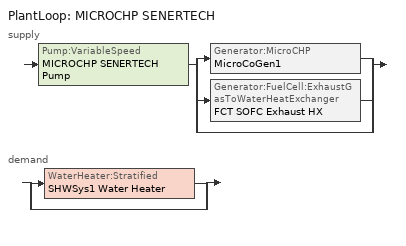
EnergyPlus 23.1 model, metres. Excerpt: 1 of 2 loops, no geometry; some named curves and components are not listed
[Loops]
PlantLoop 'MICROCHP SENERTECH'
 supply: Pump:VariableSpeed 'MICROCHP SENERTECH Pump' > split
  | Generator:MicroCHP 'MicroCoGen1'
  | Generator:FuelCell:ExhaustGasToWaterHeatExchanger 'FCT SOFC Exhaust HX'
  | bypass
 demand: split
  | WaterHeater:Stratified 'SHWSys1 Water Heater'
  | bypass
[PlantLoop]
MICROCHP SENERTECH: Fluid Type=WATER; Plant Equipment Operation Scheme=MICROCHP SENERTECH Loop Operation Scheme List; Maximum Loop Temperature {C}=98; Minimum Loop Temperature {C}=10; Maximum Loop Flow Rate {m3/s}=0.001; Minimum Loop Flow Rate {m3/s}=0; Plant Loop Volume {m3}=AUTOSIZE; Load Distribution Scheme=OPTIMAL
[Sizing:Plant]
MICROCHP SENERTECH: Loop Type=HEATING; Design Loop Exit Temperature {C}=70; Loop Design Temperature Difference {deltaC}=10
[SetpointManager:Scheduled]
MICROCHP SENERTECH Loop Setpoint Manager: Control Variable=Temperature; Schedule=MICROCHP SENERTECH Loop Setpoint Sched; Setpoint Node or NodeList=MICROCHP SENERTECH Supply Outlet Node
[PlantEquipmentOperationSchemes]
MICROCHP SENERTECH Loop Operation Scheme List: Control Scheme 1=MICROCHP SENERTECH Operation Scheme; Control Scheme 1 Schedule=ALWAYS_ON
[PlantEquipmentOperation:HeatingLoad]
MICROCHP SENERTECH Operation Scheme: Load Range 1 Lower Limit {W}=0; Load Range 1 Upper Limit {W}=1000000; Range 1 Equipment List=MICROCHP SENERTECH Equipment List
[PlantEquipmentList]
MICROCHP SENERTECH Equipment List: MicroCoGen1
[Pump:VariableSpeed]
MICROCHP SENERTECH Pump: Design Maximum Flow Rate {m3/s}=0.0008; Design Pump Head {Pa}=20000; Design Power Consumption {W}=140; Motor Efficiency=0.87; Fraction of Motor Inefficiencies to Fluid Stream=0; Coefficient 1 of the Part Load Performance Curve=0; Coefficient 2 of the Part Load Performance Curve=1; Coefficient 3 of the Part Load Performance Curve=0; Coefficient 4 of the Part Load Performance Curve=0; Design Minimum Flow Rate {m3/s}=0; Pump Control Type=INTERMITTENT
[Generator:MicroCHP]
MicroCoGen1: Performance Parameters=SENERTECH5_5KW; Zone=ZN_1_FLR_1_SEC_1; Generator Fuel Supply=NATURALGAS; Availability Schedule=ALWAYS_ON
[Generator:MicroCHP:NonNormalizedParameters]
SENERTECH5_5KW: Maximum Electric Power {W}=5500; Minimum Electric Power {W}=0; Minimum Cooling Water Flow Rate {kg/s}=0; Maximum Cooling Water Temperature {C}=80; Electrical Efficiency Curve=SenerTechElEff; Thermal Efficiency Curve=SenerTechThermEff; Cooling Water Flow Rate Mode=InternalControl; Cooling Water Flow Rate Curve=SenerTechCoolWaterflow; Air Flow Rate Curve=SenerTechAirFlow; Maximum Net Electrical Power Rate of Change {W/s}=1e+09; Maximum Fuel Flow Rate of Change {kg/s2}=1e+09; Heat Exchanger U-Factor Times Area Value {W/K}=741; Skin Loss U-Factor Times Area Value {W/K}=13.7; Skin Loss Radiative Fraction=0.5; Aggregated Thermal Mass of Energy Conversion Portion of Generator {W/K}=63605.6; Aggregated Thermal Mass of Heat Recovery Portion of Generator {W/K}=1000.7; Standby Power {W}=0; Warm Up Mode=TimeDelay; Warm Up Delay Time {s}=60; Cool Down Power {W}=0; Cool Down Delay Time {s}=60; Restart Mode=OptionalCoolDown
[Generator:FuelSupply]
FCT SOFC Fuel Supply: Fuel Temperature Modeling Mode=TemperatureFromAirNode; Compressor Power Multiplier Function of Fuel Rate Curve=Null Cubic; Compressor Heat Loss Factor=1; Fuel Type=GaseousConstituents; Number of Constituents in Gaseous Constituent Fuel Supply=8; Constituent 1=METHANE; Constituent 1 Molar Fraction=0.949; Constituent 2=CarbonDioxide; Constituent 2 Molar Fraction=0.007; Constituent 3=NITROGEN; Constituent 3 Molar Fraction=0.016; Constituent 4=ETHANE; Constituent 4 Molar Fraction=0.025; Constituent 5=PROPANE; Constituent 5 Molar Fraction=0.002; Constituent 6=BUTANE; Constituent 6 Molar Fraction=0.0006; Constituent 7=PENTANE; Constituent 7 Molar Fraction=0.0002; Constituent 8=OXYGEN; Constituent 8 Molar Fraction=0.0002
[ElectricLoadCenter:Distribution] Generator Demand Limit Scheme Purchased Electric Demand Limit {W}=0; Electrical Buss Type=AlternatingCurrent
Name | Generator List | Generator Operation Scheme Type
Main Load Center | Generator List | FollowThermal
SOFC Electric Load Center | Micro-Generators | Baseload
[ElectricLoadCenter:Generators]
Name | Generator 1 | Generator 1 Rated Electric Power Output {W} | Generator 1 Availability Schedule | Generator 1 Rated Thermal to Electrical Power Ratio
Generator List | MicroCoGen1 | 5500 | ALWAYS_ON | 2.444
Micro-Generators | FCT SOFC | 3400 | Always_ON
[Generator:FuelCell]
FCT SOFC: Power Module=FCT SOFC Power Module; Air Supply=FCT SOFC Air Supply; Fuel Supply=FCT SOFC Fuel Supply; Water Supply=FCT SOFC Water Supply; Auxiliary Heater=FCT SOFC Auxiliary Heater; Heat Exchanger=FCT SOFC Exhaust HX; Electrical Storage=FCT SOFC Battery; Inverter=FCT SOFC Inverter
[Generator:FuelCell:PowerModule]
FCT SOFC Power Module: Efficiency Curve Mode=Annex42; Efficiency Curve=FCT Power Curve; Nominal Efficiency=0.354; Nominal Electrical Power {W}=3400; Number of Stops at Start of Simulation=0; Cycling Performance Degradation Coefficient=0; Number of Run Hours at Beginning of Simulation {hr}=0; Accumulated Run Time Degradation Coefficient=0; Run Time Degradation Initiation Time Threshold {hr}=10000; Power Up Transient Limit {W/s}=1.4; Power Down Transient Limit {W/s}=0.2; Start Up Time {s}=0; Start Up Fuel {kmol}=0.2; Start Up Electricity Produced {J}=0; Shut Down Time {s}=0; Shut Down Fuel {kmol}=0.2; Ancillary Electricity Constant Term=0; Ancillary Electricity Linear Term=0; Skin Loss Calculation Mode=ConstantRate; Zone=ZN_1_FLR_1_SEC_5; Skin Loss Radiative Fraction=0.6392; Constant Skin Loss Rate {W}=729; Skin Loss U-Factor Times Area Term {W/K}=0; Dilution Air Flow Rate {kmol/s}=6.156E-3; Stack Heat loss to Dilution Air {W}=2307; Minimum Operating Point {W}=3010; Maximum Operating Point {W}=3728
[Generator:FuelCell:AirSupply]
FCT SOFC Air Supply: Blower Power Curve=FCT Blower Power Curve; Blower Heat Loss Factor=1; Air Supply Rate Calculation Mode=QuadraticFunctionofElectricPower; Air Rate Function of Electric Power Curve=FCT Excess Air Ratio Curve; Air Rate Air Temperature Coefficient=0.00283507; Air Intake Heat Recovery Mode=NoRecovery; Air Supply Constituent Mode=UserDefinedConstituents; Number of UserDefined Constituents=5; Constituent 1=Nitrogen; Molar Fraction 1=0.7728; Constituent 2=Oxygen; Molar Fraction 2=0.2073; Constituent 3=Water; Molar Fraction 3=0.0104; Constituent 4=Argon; Molar Fraction 4=0.0092; Constituent 5=CarbonDioxide; Molar Fraction 5=0.0003
[Generator:FuelCell:WaterSupply]
FCT SOFC Water Supply: Reformer Water Flow Rate Function of Fuel Rate Curve=Null Quadratic; Reformer Water Pump Power Function of Fuel Rate Curve=Null Cubic; Pump Heat Loss Factor=0; Water Temperature Modeling Mode=TemperatureFromAirNode
[Generator:FuelCell:AuxiliaryHeater]
FCT SOFC Auxiliary Heater: Excess Air Ratio=0; Ancillary Power Constant Term=0; Ancillary Power Linear Term=0; Skin Loss U-Factor Times Area Value {W/K}=0.5; Skin Loss Destination=SurroundingZone; Zone Name to Receive Skin Losses=ZN_1_FLR_1_SEC_5; Heating Capacity Units=Watts; Maximum Heating Capacity in Watts {W}=0; Minimum Heating Capacity in Watts {W}=0
[Generator:FuelCell:ExhaustGasToWaterHeatExchanger]
FCT SOFC Exhaust HX: Heat Recovery Water Maximum Flow Rate {m3/s}=0.0004; Heat Exchanger Calculation Method=CONDENSING; Method 2 Parameter hxs0=83.1; Method 2 Parameter hxs1=4798; Method 2 Parameter hxs2=-138E+3; Method 2 Parameter hxs3=-353800; Method 2 Parameter hxs4=5.15E+8; Method 4 hxl1 Coefficient=-1.96E-4; Method 4 hxl2 Coefficient=3.1E-3; Method 4 Condensation Threshold {C}=35
[Generator:FuelCell:ElectricalStorage]
FCT SOFC Battery: Choice of Model=SimpleEfficiencyWithConstraints; Nominal Charging Energetic Efficiency=1; Nominal Discharging Energetic Efficiency=1; Simple Maximum Capacity {J}=0; Simple Maximum Power Draw {W}=0; Simple Maximum Power Store {W}=0; Initial Charge State {J}=0
[Generator:FuelCell:Inverter]
FCT SOFC Inverter: Inverter Efficiency Calculation Mode=QUADRATIC; Efficiency Function of DC Power Curve=FCT Inverter Quadratic
[Schedule:Compact]
ALWAYS_ON: Through: 12/31, For: AllDays, Until: 24:00, 1
MICROCHP SENERTECH Loop Setpoint Sched: Through: 12/31, For: AllDays, Until: 24:00, 70
[Curve:Biquadratic]
SenerTechCoolWaterflow: Coefficient1 Constant=0.4; Coefficient2 x=0; Coefficient3 x**2=0; Coefficient4 y=0; Coefficient5 y**2=0; Coefficient6 x*y=0; Minimum Value of x=0; Maximum Value of x=1.0E12; Minimum Value of y=0; Maximum Value of y=1.0E12
[Curve:Quadratic]
Name | Coefficient1 Constant | Coefficient2 x | Coefficient3 x**2 | Minimum Value of x | Maximum Value of x
SenerTechAirFlow | 0 | 2 | -10000 | 0 | 1e+12
FCT Power Curve | 0.642388 | -0.0001619 | 2.26007e-08 | 0 | 10000
FCT Excess Air Ratio Curve | 0.00150976 | -7.76656e-07 | 1.30317e-10 | 0 | 1e+06
Null Quadratic | 0 | 0 | 0 | -1.0E+10 | 1.0E+10
FCT Inverter Quadratic | 0.560717 | 0.000124019 | -2.01648e-08 | -1.0E+10 | 1.0E+10
[Curve:Triquadratic] Coefficient2 x**2=0; Coefficient3 x=0; Coefficient4 y**2=0; Coefficient5 y=0; Coefficient6 z**2=0; Coefficient7 z=0; Coefficient8 x**2*y**2=0; Coefficient9 x*y=0; Coefficient10 x*y**2=0; Coefficient11 x**2*y=0; Coefficient12 x**2*z**2=0; Coefficient13 x*z=0; Coefficient14 x*z**2=0; Coefficient15 x**2*z=0; Coefficient16 y**2*z**2=0; Coefficient17 y*z=0; Coefficient18 y*z**2=0; Coefficient19 y**2*z=0; Coefficient20 x**2*y**2*z**2=0; Coefficient21 x**2*y**2*z=0; Coefficient22 x**2*y*z**2=0; Coefficient23 x*y**2*z**2=0; Coefficient24 x**2*y*z=0; Coefficient25 x*y**2*z=0; Coefficient26 x*y*z**2=0; Coefficient27 x*y*z=0; Minimum Value of x=0; Maximum Value of x=1e+09; Minimum Value of y=0; Maximum Value of y=1e+09; Minimum Value of z=0; Maximum Value of z=1e+09
Name | Coefficient1 Constant
SenerTechThermEff | 0.66
SenerTechElEff | 0.27
[Curve:Cubic] Coefficient1 Constant=0; Coefficient2 x=0; Coefficient3 x**2=0; Coefficient4 x**3=0
Name | Minimum Value of x | Maximum Value of x
FCT Blower Power Curve | 0 | 100000
Null Cubic | -1.0E+10 | 1.0E+10
